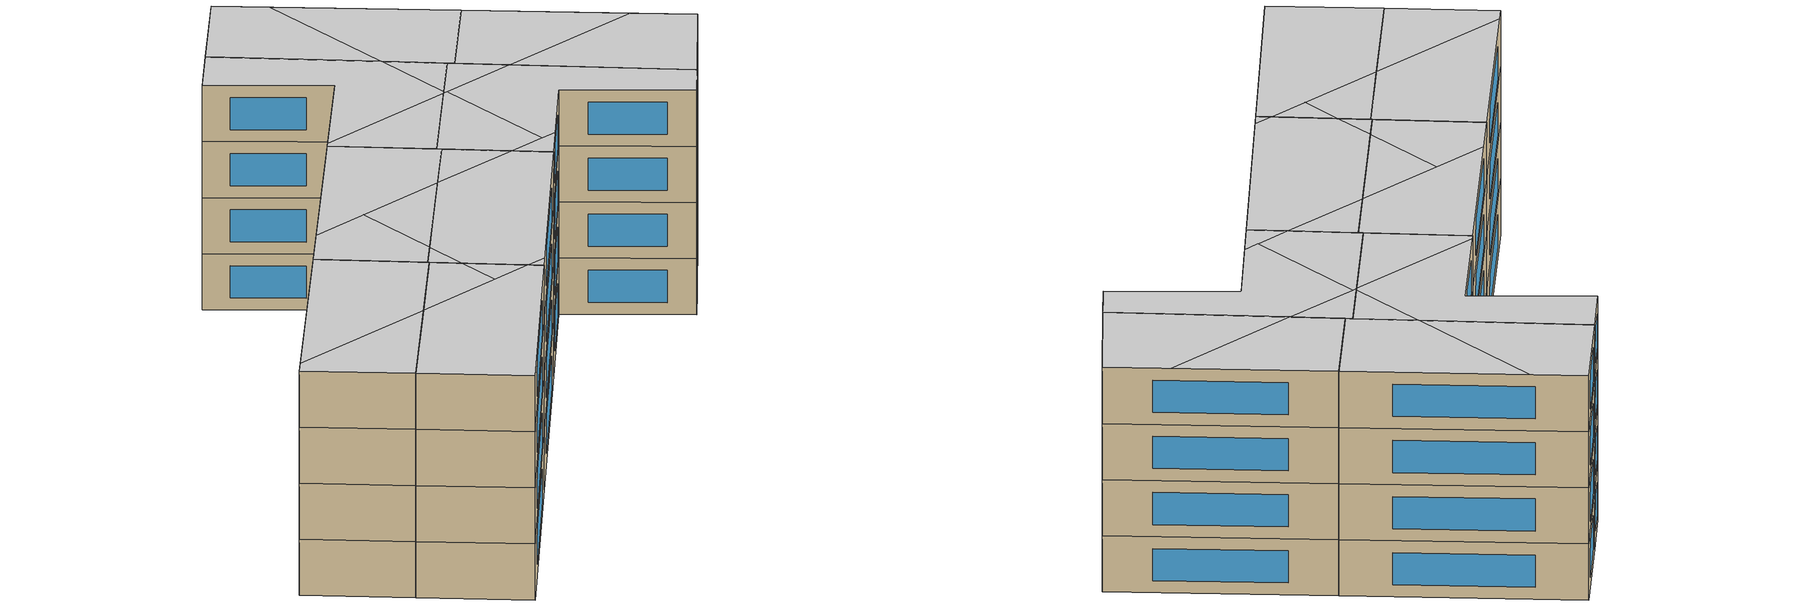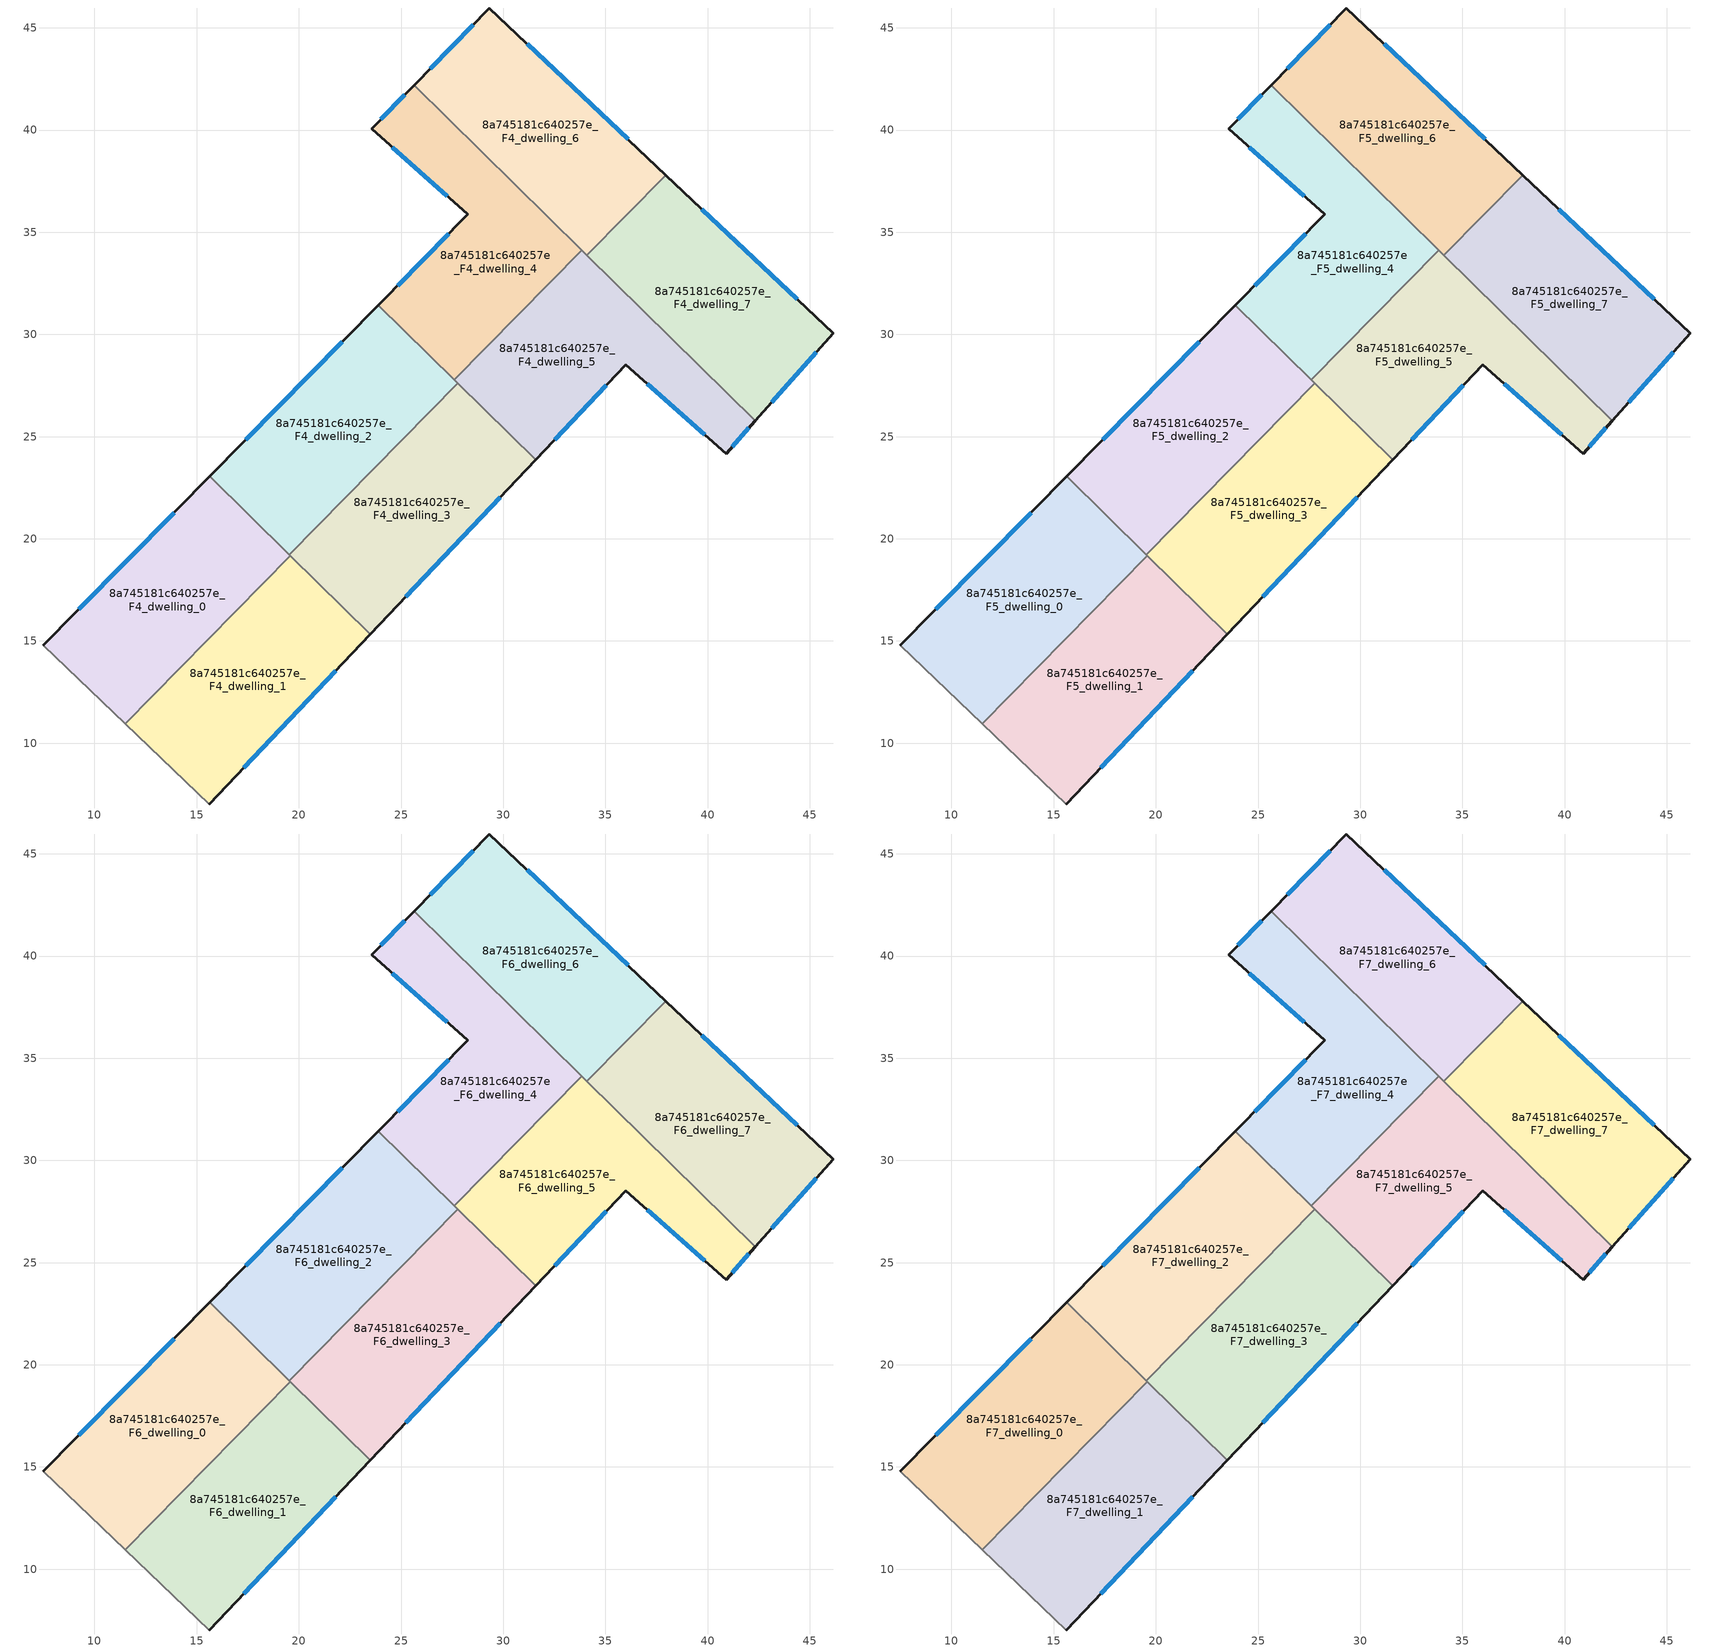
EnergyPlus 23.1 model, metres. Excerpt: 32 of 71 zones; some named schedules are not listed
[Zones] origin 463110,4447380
8a745181c640257e_F4_dwelling_0
 floor to 8a745181c640257e_F3_dwelling_0 (EU_floor_Construction): 19.59,19.17 11.51,10.95 7.5,14.79 15.64,23.05 z12
 wall outside (EU_wall_Construction): 15.64,23.05 7.5,14.79 z12:15
 wall to 8a745181c640257e_F4_dwelling_1 (EU_wall_Construction): 11.51,10.95 19.59,19.17 z12:15
 wall adiabatic (EU_wall_Construction): 7.5,14.79 11.51,10.95 z12:15
 wall to 8a745181c640257e_F4_dwelling_2 (EU_wall_Construction): 19.53,19.23 15.64,23.05 z12:15
 wall to 8a745181c640257e_F4_dwelling_3 (EU_wall_Construction): 19.58,19.17 19.53,19.23 z12:15
 window (EU_Window_Construction): 13.89,21.28 9.24,16.56 z12.64:14.36
8a745181c640257e_F4_dwelling_1
 floor to 8a745181c640257e_F3_dwelling_1 (EU_floor_Construction): 23.49,15.33 15.61,7.02 11.51,10.95 19.59,19.17 z12
 wall outside (EU_wall_Construction): 15.61,7.02 23.49,15.33 z12:15
 wall adiabatic (EU_wall_Construction): 11.51,10.95 15.61,7.02 z12:15
 wall to 8a745181c640257e_F4_dwelling_3 (EU_wall_Construction): 23.49,15.33 19.59,19.17 z12:15
 window (EU_Window_Construction): 17.3,8.8 21.8,13.55 z12.64:14.36
8a745181c640257e_F4_dwelling_2
 floor to 8a745181c640257e_F3_dwelling_2 (EU_floor_Construction): 27.77,27.61 19.53,19.23 15.64,23.05 23.89,31.42 z12
 wall outside (EU_wall_Construction): 23.89,31.42 15.64,23.05 z12:15
 wall to 8a745181c640257e_F4_dwelling_3 (EU_wall_Construction): 19.53,19.23 27.77,27.61 z12:15
 wall to 8a745181c640257e_F4_dwelling_4 (EU_wall_Construction): 27.6,27.77 23.89,31.42 z12:15
 wall to 8a745181c640257e_F4_dwelling_5 (EU_wall_Construction): 27.77,27.61 27.6,27.77 z12:15
 window (EU_Window_Construction): 22.12,29.63 17.41,24.84 z12.64:14.36
8a745181c640257e_F4_dwelling_3
 floor to 8a745181c640257e_F3_dwelling_3 (EU_floor_Construction): 31.58,23.86 23.49,15.33 19.53,19.23 27.77,27.61 z12
 wall outside (EU_wall_Construction): 23.49,15.33 31.58,23.86 z12:15
 wall to 8a745181c640257e_F4_dwelling_5 (EU_wall_Construction): 31.58,23.86 27.77,27.61 z12:15
 window (EU_Window_Construction): 25.22,17.16 29.85,22.03 z12.64:14.36
8a745181c640257e_F4_dwelling_4
 floor to 8a745181c640257e_F3_dwelling_4 (EU_floor_Construction): 33.84,34.12 27.6,27.77 23.89,31.42 28.27,35.88 23.56,40.06 25.64,42.19 z12
 wall outside (EU_wall_Construction): 25.64,42.19 23.56,40.06 28.27,35.88 23.89,31.42 z12:15
 wall to 8a745181c640257e_F4_dwelling_5 (EU_wall_Construction): 27.6,27.77 33.84,34.12 z12:15
 wall to 8a745181c640257e_F4_dwelling_6 (EU_wall_Construction): 33.84,34.12 25.64,42.19 z12:15
 window (EU_Window_Construction): 27.33,34.92 24.83,32.38 / 24.57,39.17 27.26,36.77 / 25.19,41.74 24,40.52 z12.64:14.36
8a745181c640257e_F4_dwelling_5
 floor to 8a745181c640257e_F3_dwelling_5 (EU_floor_Construction): 42.33,25.77 40.9,24.17 35.99,28.51 31.58,23.86 27.6,27.77 33.84,34.12 z12
 wall outside (EU_wall_Construction): 31.58,23.86 35.99,28.51 40.9,24.17 42.33,25.77 z12:15
 wall to 8a745181c640257e_F4_dwelling_7 (EU_wall_Construction): 42.33,25.77 34.1,33.87 z12:15
 wall to 8a745181c640257e_F4_dwelling_6 (EU_wall_Construction): 34.1,33.87 33.84,34.12 z12:15
 window (EU_Window_Construction): 32.53,24.86 35.05,27.52 / 41.21,24.51 42.02,25.43 / 37.05,27.58 39.85,25.1 z12.64:14.36
8a745181c640257e_F4_dwelling_6
 floor to 8a745181c640257e_F3_dwelling_6 (EU_floor_Construction): 37.96,37.8 34.1,33.87 25.64,42.19 29.32,45.97 z12
 wall outside (EU_wall_Construction): 37.96,37.8 29.32,45.97 25.64,42.19 z12:15
 wall to 8a745181c640257e_F4_dwelling_7 (EU_wall_Construction): 34.1,33.87 37.96,37.8 z12:15
 window (EU_Window_Construction): 28.53,45.16 26.42,43 / 36.11,39.55 31.17,44.22 z12.64:14.36
8a745181c640257e_F4_dwelling_7
 floor to 8a745181c640257e_F3_dwelling_7 (EU_floor_Construction): 46.14,30.05 42.33,25.77 34.1,33.87 37.96,37.8 z12
 wall outside (EU_wall_Construction): 42.33,25.77 46.14,30.05 37.96,37.8 z12:15
 window (EU_Window_Construction): 44.39,31.71 39.71,36.14 / 43.15,26.69 45.33,29.13 z12.64:14.36
8a745181c640257e_F5_dwelling_0
 floor to 8a745181c640257e_F4_dwelling_0 (EU_floor_Construction): 19.59,19.17 11.51,10.95 7.5,14.79 15.64,23.05 z15
 wall outside (EU_wall_Construction): 15.64,23.05 7.5,14.79 z15:18
 wall to 8a745181c640257e_F5_dwelling_1 (EU_wall_Construction): 11.51,10.95 19.59,19.17 z15:18
 wall adiabatic (EU_wall_Construction): 7.5,14.79 11.51,10.95 z15:18
 wall to 8a745181c640257e_F5_dwelling_2 (EU_wall_Construction): 19.53,19.23 15.64,23.05 z15:18
 wall to 8a745181c640257e_F5_dwelling_3 (EU_wall_Construction): 19.58,19.17 19.53,19.23 z15:18
 window (EU_Window_Construction): 13.89,21.28 9.24,16.56 z15.64:17.36
8a745181c640257e_F5_dwelling_1
 floor to 8a745181c640257e_F4_dwelling_1 (EU_floor_Construction): 23.49,15.33 15.61,7.02 11.51,10.95 19.59,19.17 z15
 wall outside (EU_wall_Construction): 15.61,7.02 23.49,15.33 z15:18
 wall adiabatic (EU_wall_Construction): 11.51,10.95 15.61,7.02 z15:18
 wall to 8a745181c640257e_F5_dwelling_3 (EU_wall_Construction): 23.49,15.33 19.59,19.17 z15:18
 window (EU_Window_Construction): 17.3,8.8 21.8,13.55 z15.64:17.36
8a745181c640257e_F5_dwelling_2
 floor to 8a745181c640257e_F4_dwelling_2 (EU_floor_Construction): 27.77,27.61 19.53,19.23 15.64,23.05 23.89,31.42 z15
 wall outside (EU_wall_Construction): 23.89,31.42 15.64,23.05 z15:18
 wall to 8a745181c640257e_F5_dwelling_3 (EU_wall_Construction): 19.53,19.23 27.77,27.61 z15:18
 wall to 8a745181c640257e_F5_dwelling_4 (EU_wall_Construction): 27.6,27.77 23.89,31.42 z15:18
 wall to 8a745181c640257e_F5_dwelling_5 (EU_wall_Construction): 27.77,27.61 27.6,27.77 z15:18
 window (EU_Window_Construction): 22.12,29.63 17.41,24.84 z15.64:17.36
8a745181c640257e_F5_dwelling_3
 floor to 8a745181c640257e_F4_dwelling_3 (EU_floor_Construction): 31.58,23.86 23.49,15.33 19.53,19.23 27.77,27.61 z15
 wall outside (EU_wall_Construction): 23.49,15.33 31.58,23.86 z15:18
 wall to 8a745181c640257e_F5_dwelling_5 (EU_wall_Construction): 31.58,23.86 27.77,27.61 z15:18
 window (EU_Window_Construction): 25.22,17.16 29.85,22.03 z15.64:17.36
8a745181c640257e_F5_dwelling_4
 floor to 8a745181c640257e_F4_dwelling_4 (EU_floor_Construction): 33.84,34.12 27.6,27.77 23.89,31.42 28.27,35.88 23.56,40.06 25.64,42.19 z15
 wall outside (EU_wall_Construction): 25.64,42.19 23.56,40.06 28.27,35.88 23.89,31.42 z15:18
 wall to 8a745181c640257e_F5_dwelling_5 (EU_wall_Construction): 27.6,27.77 33.84,34.12 z15:18
 wall to 8a745181c640257e_F5_dwelling_6 (EU_wall_Construction): 33.84,34.12 25.64,42.19 z15:18
 window (EU_Window_Construction): 27.33,34.92 24.83,32.38 / 24.57,39.17 27.26,36.77 / 25.19,41.74 24,40.52 z15.64:17.36
8a745181c640257e_F5_dwelling_5
 floor to 8a745181c640257e_F4_dwelling_5 (EU_floor_Construction): 42.33,25.77 40.9,24.17 35.99,28.51 31.58,23.86 27.6,27.77 33.84,34.12 z15
 wall outside (EU_wall_Construction): 31.58,23.86 35.99,28.51 40.9,24.17 42.33,25.77 z15:18
 wall to 8a745181c640257e_F5_dwelling_7 (EU_wall_Construction): 42.33,25.77 34.1,33.87 z15:18
 wall to 8a745181c640257e_F5_dwelling_6 (EU_wall_Construction): 34.1,33.87 33.84,34.12 z15:18
 window (EU_Window_Construction): 32.53,24.86 35.05,27.52 / 41.21,24.51 42.02,25.43 / 37.05,27.58 39.85,25.1 z15.64:17.36
8a745181c640257e_F5_dwelling_6
 floor to 8a745181c640257e_F4_dwelling_6 (EU_floor_Construction): 37.96,37.8 34.1,33.87 25.64,42.19 29.32,45.97 z15
 wall outside (EU_wall_Construction): 37.96,37.8 29.32,45.97 25.64,42.19 z15:18
 wall to 8a745181c640257e_F5_dwelling_7 (EU_wall_Construction): 34.1,33.87 37.96,37.8 z15:18
 window (EU_Window_Construction): 28.53,45.16 26.42,43 / 36.11,39.55 31.17,44.22 z15.64:17.36
8a745181c640257e_F5_dwelling_7
 floor to 8a745181c640257e_F4_dwelling_7 (EU_floor_Construction): 46.14,30.05 42.33,25.77 34.1,33.87 37.96,37.8 z15
 wall outside (EU_wall_Construction): 42.33,25.77 46.14,30.05 37.96,37.8 z15:18
 window (EU_Window_Construction): 44.39,31.71 39.71,36.14 / 43.15,26.69 45.33,29.13 z15.64:17.36
8a745181c640257e_F6_dwelling_0
 floor to 8a745181c640257e_F5_dwelling_0 (EU_floor_Construction): 19.59,19.17 11.51,10.95 7.5,14.79 15.64,23.05 z18
 wall outside (EU_wall_Construction): 15.64,23.05 7.5,14.79 z18:21
 wall to 8a745181c640257e_F6_dwelling_1 (EU_wall_Construction): 11.51,10.95 19.59,19.17 z18:21
 wall adiabatic (EU_wall_Construction): 7.5,14.79 11.51,10.95 z18:21
 wall to 8a745181c640257e_F6_dwelling_2 (EU_wall_Construction): 19.53,19.23 15.64,23.05 z18:21
 wall to 8a745181c640257e_F6_dwelling_3 (EU_wall_Construction): 19.58,19.17 19.53,19.23 z18:21
 window (EU_Window_Construction): 13.89,21.28 9.24,16.56 z18.64:20.36
8a745181c640257e_F6_dwelling_1
 floor to 8a745181c640257e_F5_dwelling_1 (EU_floor_Construction): 23.49,15.33 15.61,7.02 11.51,10.95 19.59,19.17 z18
 wall outside (EU_wall_Construction): 15.61,7.02 23.49,15.33 z18:21
 wall adiabatic (EU_wall_Construction): 11.51,10.95 15.61,7.02 z18:21
 wall to 8a745181c640257e_F6_dwelling_3 (EU_wall_Construction): 23.49,15.33 19.59,19.17 z18:21
 window (EU_Window_Construction): 17.3,8.8 21.8,13.55 z18.64:20.36
8a745181c640257e_F6_dwelling_2
 floor to 8a745181c640257e_F5_dwelling_2 (EU_floor_Construction): 27.77,27.61 19.53,19.23 15.64,23.05 23.89,31.42 z18
 wall outside (EU_wall_Construction): 23.89,31.42 15.64,23.05 z18:21
 wall to 8a745181c640257e_F6_dwelling_3 (EU_wall_Construction): 19.53,19.23 27.77,27.61 z18:21
 wall to 8a745181c640257e_F6_dwelling_4 (EU_wall_Construction): 27.6,27.77 23.89,31.42 z18:21
 wall to 8a745181c640257e_F6_dwelling_5 (EU_wall_Construction): 27.77,27.61 27.6,27.77 z18:21
 window (EU_Window_Construction): 22.12,29.63 17.41,24.84 z18.64:20.36
8a745181c640257e_F6_dwelling_3
 floor to 8a745181c640257e_F5_dwelling_3 (EU_floor_Construction): 31.58,23.86 23.49,15.33 19.53,19.23 27.77,27.61 z18
 wall outside (EU_wall_Construction): 23.49,15.33 31.58,23.86 z18:21
 wall to 8a745181c640257e_F6_dwelling_5 (EU_wall_Construction): 31.58,23.86 27.77,27.61 z18:21
 window (EU_Window_Construction): 25.22,17.16 29.85,22.03 z18.64:20.36
8a745181c640257e_F6_dwelling_4
 floor to 8a745181c640257e_F5_dwelling_4 (EU_floor_Construction): 33.84,34.12 27.6,27.77 23.89,31.42 28.27,35.88 23.56,40.06 25.64,42.19 z18
 wall outside (EU_wall_Construction): 25.64,42.19 23.56,40.06 28.27,35.88 23.89,31.42 z18:21
 wall to 8a745181c640257e_F6_dwelling_5 (EU_wall_Construction): 27.6,27.77 33.84,34.12 z18:21
 wall to 8a745181c640257e_F6_dwelling_6 (EU_wall_Construction): 33.84,34.12 25.64,42.19 z18:21
 window (EU_Window_Construction): 27.33,34.92 24.83,32.38 / 24.57,39.17 27.26,36.77 / 25.19,41.74 24,40.52 z18.64:20.36
8a745181c640257e_F6_dwelling_5
 floor to 8a745181c640257e_F5_dwelling_5 (EU_floor_Construction): 42.33,25.77 40.9,24.17 35.99,28.51 31.58,23.86 27.6,27.77 33.84,34.12 z18
 wall outside (EU_wall_Construction): 31.58,23.86 35.99,28.51 40.9,24.17 42.33,25.77 z18:21
 wall to 8a745181c640257e_F6_dwelling_7 (EU_wall_Construction): 42.33,25.77 34.1,33.87 z18:21
 wall to 8a745181c640257e_F6_dwelling_6 (EU_wall_Construction): 34.1,33.87 33.84,34.12 z18:21
 window (EU_Window_Construction): 32.53,24.86 35.05,27.52 / 41.21,24.51 42.02,25.43 / 37.05,27.58 39.85,25.1 z18.64:20.36
8a745181c640257e_F6_dwelling_6
 floor to 8a745181c640257e_F5_dwelling_6 (EU_floor_Construction): 37.96,37.8 34.1,33.87 25.64,42.19 29.32,45.97 z18
 wall outside (EU_wall_Construction): 37.96,37.8 29.32,45.97 25.64,42.19 z18:21
 wall to 8a745181c640257e_F6_dwelling_7 (EU_wall_Construction): 34.1,33.87 37.96,37.8 z18:21
 window (EU_Window_Construction): 28.53,45.16 26.42,43 / 36.11,39.55 31.17,44.22 z18.64:20.36
8a745181c640257e_F6_dwelling_7
 floor to 8a745181c640257e_F5_dwelling_7 (EU_floor_Construction): 46.14,30.05 42.33,25.77 34.1,33.87 37.96,37.8 z18
 wall outside (EU_wall_Construction): 42.33,25.77 46.14,30.05 37.96,37.8 z18:21
 window (EU_Window_Construction): 44.39,31.71 39.71,36.14 / 43.15,26.69 45.33,29.13 z18.64:20.36
8a745181c640257e_F7_dwelling_0
 floor to 8a745181c640257e_F6_dwelling_0 (EU_floor_Construction): 19.59,19.17 11.51,10.95 7.5,14.79 15.64,23.05 z21
 wall outside (EU_wall_Construction): 15.64,23.05 7.5,14.79 z21:24
 wall to 8a745181c640257e_F7_dwelling_1 (EU_wall_Construction): 11.51,10.95 19.59,19.17 z21:24
 wall adiabatic (EU_wall_Construction): 7.5,14.79 11.51,10.95 z21:24
 wall to 8a745181c640257e_F7_dwelling_2 (EU_wall_Construction): 19.53,19.23 15.64,23.05 z21:24
 wall to 8a745181c640257e_F7_dwelling_3 (EU_wall_Construction): 19.58,19.17 19.53,19.23 z21:24
 window (EU_Window_Construction): 13.89,21.28 9.24,16.56 z21.64:23.36
 ceiling to 8a745181c640257e_F8_dwelling_5 (EU_floor_Construction): 16.11,15.64 19.59,19.17 15.64,23.05 8.08,15.38 z24
 ceiling to 8a745181c640257e_F8_dwelling_6 (EU_floor_Construction): 11.51,10.95 16.11,15.64 8.08,15.38 7.5,14.79 z24
8a745181c640257e_F7_dwelling_1
 floor to 8a745181c640257e_F6_dwelling_1 (EU_floor_Construction): 23.49,15.33 15.61,7.02 11.51,10.95 19.59,19.17 z21
 wall outside (EU_wall_Construction): 15.61,7.02 23.49,15.33 z21:24
 wall adiabatic (EU_wall_Construction): 11.51,10.95 15.61,7.02 z21:24
 wall to 8a745181c640257e_F7_dwelling_3 (EU_wall_Construction): 23.49,15.33 19.59,19.17 z21:24
 window (EU_Window_Construction): 17.3,8.8 21.8,13.55 z21.64:23.36
 ceiling to 8a745181c640257e_F8_dwelling_6 (EU_floor_Construction): 15.61,7.02 23.49,15.33 22.95,15.86 16.11,15.64 11.51,10.95 z24
 ceiling to 8a745181c640257e_F8_dwelling_4 (EU_floor_Construction): 22.95,15.86 20.7,18.07 20.77,15.79 z24
 ceiling to 8a745181c640257e_F8_dwelling_5 (EU_floor_Construction): 20.77,15.79 20.7,18.07 19.58,19.17 16.11,15.64 z24
8a745181c640257e_F7_dwelling_2
 floor to 8a745181c640257e_F6_dwelling_2 (EU_floor_Construction): 27.77,27.61 19.53,19.23 15.64,23.05 23.89,31.42 z21
 wall outside (EU_wall_Construction): 23.89,31.42 15.64,23.05 z21:24
 wall to 8a745181c640257e_F7_dwelling_3 (EU_wall_Construction): 19.53,19.23 27.77,27.61 z21:24
 wall to 8a745181c640257e_F7_dwelling_4 (EU_wall_Construction): 27.6,27.77 23.89,31.42 z21:24
 wall to 8a745181c640257e_F7_dwelling_5 (EU_wall_Construction): 27.77,27.61 27.6,27.77 z21:24
 window (EU_Window_Construction): 22.12,29.63 17.41,24.84 z21.64:23.36
 ceiling to 8a745181c640257e_F8_dwelling_3 (EU_floor_Construction): 25.3,25.09 27.77,27.61 23.89,31.42 17.4,24.83 z24
 ceiling to 8a745181c640257e_F8_dwelling_5 (EU_floor_Construction): 19.53,19.23 20.62,20.34 20.47,24.94 17.4,24.83 15.64,23.05 z24
 ceiling to 8a745181c640257e_F8_dwelling_4 (EU_floor_Construction): 20.62,20.34 25.3,25.09 20.47,24.94 z24
8a745181c640257e_F7_dwelling_3
 floor to 8a745181c640257e_F6_dwelling_3 (EU_floor_Construction): 31.58,23.86 23.49,15.33 19.53,19.23 27.77,27.61 z21
 wall outside (EU_wall_Construction): 23.49,15.33 31.58,23.86 z21:24
 wall to 8a745181c640257e_F7_dwelling_5 (EU_wall_Construction): 31.58,23.86 27.77,27.61 z21:24
 window (EU_Window_Construction): 25.22,17.16 29.85,22.03 z21.64:23.36
 ceiling to 8a745181c640257e_F8_dwelling_4 (EU_floor_Construction): 24.03,15.9 31.58,23.86 30.16,25.25 25.3,25.09 20.62,20.34 20.7,18.07 22.95,15.86 z24
 ceiling to 8a745181c640257e_F8_dwelling_6 (EU_floor_Construction): 23.49,15.33 24.03,15.9 22.95,15.86 z24
 ceiling to 8a745181c640257e_F8_dwelling_5 (EU_floor_Construction): 20.7,18.07 20.62,20.34 19.53,19.23 z24
 ceiling to 8a745181c640257e_F8_dwelling_3 (EU_floor_Construction): 30.16,25.25 27.77,27.61 25.3,25.09 z24
8a745181c640257e_F7_dwelling_4
 floor to 8a745181c640257e_F6_dwelling_4 (EU_floor_Construction): 33.84,34.12 27.6,27.77 23.89,31.42 28.27,35.88 23.56,40.06 25.64,42.19 z21
 wall outside (EU_wall_Construction): 25.64,42.19 23.56,40.06 28.27,35.88 23.89,31.42 z21:24
 wall to 8a745181c640257e_F7_dwelling_5 (EU_wall_Construction): 27.6,27.77 33.84,34.12 z21:24
 wall to 8a745181c640257e_F7_dwelling_6 (EU_wall_Construction): 33.84,34.12 25.64,42.19 z21:24
 window (EU_Window_Construction): 27.33,34.92 24.83,32.38 / 24.57,39.17 27.26,36.77 / 25.19,41.74 24,40.52 z21.64:23.36
 ceiling to 8a745181c640257e_F8_dwelling_1 (EU_floor_Construction): 31.65,31.89 31.74,31.99 31.6,36.32 25.64,42.19 23.56,40.06 28.27,35.88 24.1,31.64 z24
 ceiling to 8a745181c640257e_F8_dwelling_0 (EU_floor_Construction): 31.74,31.99 33.84,34.12 31.6,36.32 z24
 ceiling to 8a745181c640257e_F8_dwelling_3 (EU_floor_Construction): 27.6,27.77 31.65,31.89 24.1,31.64 23.89,31.42 z24
8a745181c640257e_F7_dwelling_5
 floor to 8a745181c640257e_F6_dwelling_5 (EU_floor_Construction): 42.33,25.77 40.9,24.17 35.99,28.51 31.58,23.86 27.6,27.77 33.84,34.12 z21
 wall outside (EU_wall_Construction): 31.58,23.86 35.99,28.51 40.9,24.17 42.33,25.77 z21:24
 wall to 8a745181c640257e_F7_dwelling_7 (EU_wall_Construction): 42.33,25.77 34.1,33.87 z21:24
 wall to 8a745181c640257e_F7_dwelling_6 (EU_wall_Construction): 34.1,33.87 33.84,34.12 z21:24
 window (EU_Window_Construction): 32.53,24.86 35.05,27.52 / 41.21,24.51 42.02,25.43 / 37.05,27.58 39.85,25.1 z21.64:23.36
 ceiling to 8a745181c640257e_F8_dwelling_2 (EU_floor_Construction): 40.9,24.17 42.33,25.77 35.97,32.03 31.91,31.9 32.13,25.32 32.99,25.35 35.99,28.51 z24
 ceiling to 8a745181c640257e_F8_dwelling_4 (EU_floor_Construction): 31.58,23.86 32.99,25.35 30.16,25.25 z24
 ceiling to 8a745181c640257e_F8_dwelling_3 (EU_floor_Construction): 32.13,25.32 31.91,31.9 31.65,31.89 27.6,27.77 30.16,25.25 z24
 ceiling to 8a745181c640257e_F8_dwelling_0 (EU_floor_Construction): 35.97,32.03 33.84,34.12 31.74,31.99 31.75,31.89 z24
8a745181c640257e_F7_dwelling_6
 floor to 8a745181c640257e_F6_dwelling_6 (EU_floor_Construction): 37.96,37.8 34.1,33.87 25.64,42.19 29.32,45.97 z21
 wall outside (EU_wall_Construction): 37.96,37.8 29.32,45.97 25.64,42.19 z21:24
 wall to 8a745181c640257e_F7_dwelling_7 (EU_wall_Construction): 34.1,33.87 37.96,37.8 z21:24
 window (EU_Window_Construction): 28.53,45.16 26.42,43 / 36.11,39.55 31.17,44.22 z21.64:23.36
 ceiling to 8a745181c640257e_F8_dwelling_0 (EU_floor_Construction): 34.1,33.87 37.96,37.8 31.35,44.05 31.6,36.32 z24
 ceiling to 8a745181c640257e_F8_dwelling_1 (EU_floor_Construction): 31.6,36.32 31.35,44.05 29.32,45.97 25.64,42.19 z24
8a745181c640257e_F7_dwelling_7
 floor to 8a745181c640257e_F6_dwelling_7 (EU_floor_Construction): 46.14,30.05 42.33,25.77 34.1,33.87 37.96,37.8 z21
 wall outside (EU_wall_Construction): 42.33,25.77 46.14,30.05 37.96,37.8 z21:24
 window (EU_Window_Construction): 44.39,31.71 39.71,36.14 / 43.15,26.69 45.33,29.13 z21.64:23.36
 ceiling to 8a745181c640257e_F8_dwelling_0 (EU_floor_Construction): 43.78,32.29 37.96,37.8 34.1,33.87 35.97,32.03 z24
 ceiling adiabatic (EU_roof_Construction): 42.33,25.77 46.14,30.05 43.78,32.29 35.97,32.03 z24
[Building]
EU S2 Campaign: North Axis=0; Terrain=City; Solar Distribution=FullExterior
[Site:Location]
Yerevan-Zvartnots.Intl.AP: Latitude=40.15; Longitude=44.383; Time Zone=4; Elevation=854
[SizingPeriod:WeatherFileDays]
AnnualSizingPeriod: Begin Month=1; Begin Day of Month=1; End Month=12; End Day of Month=31; Day of Week for Start Day=Monday; Use Weather File Daylight Saving Period=No; Use Weather File Rain and Snow Indicators=No
[MATERIAL]
EU_InternalMass_Material: Roughness=MediumRough; Thickness=0.1; Conductivity=1; Density=1800; Specific Heat=900; Thermal Absorptance=0.9; Solar Absorptance=0.7; Visible Absorptance=0.7
[MATERIAL:NOMASS] Roughness=MediumRough; Thermal Absorptance=0.9; Solar Absorptance=0.7; Visible Absorptance=0.7
Name | Thermal Resistance
EU_wall_NoMass | 1.05043
EU_roof_NoMass | 1.45357
EU_floor_NoMass | 0.478065
[WINDOWMATERIAL:SIMPLEGLAZINGSYSTEM]
EU_Window_SimpleGlazing: UFactor=2.5566; Solar Heat Gain Coefficient=0.75; Visible Transmittance=0.75
[CONSTRUCTION]
EU_wall_Construction: EU_wall_NoMass
EU_roof_Construction: EU_roof_NoMass
EU_floor_Construction: EU_floor_NoMass
EU_Window_Construction: EU_Window_SimpleGlazing
EU_InternalMass_Construction: EU_InternalMass_Material
[ZONE] Type=1; Multiplier=1; Ceiling Height=autocalculate; Floor Area=autocalculate; Part of Total Floor Area=Yes
Name | Volume
8a745181c640257e_F4_dwelling_0; 8a745181c640257e_F5_dwelling_0; 8a745181c640257e_F6_dwelling_0; 8a745181c640257e_F7_dwelling_0 | 192.201
8a745181c640257e_F4_dwelling_1; 8a745181c640257e_F5_dwelling_1; 8a745181c640257e_F6_dwelling_1; 8a745181c640257e_F7_dwelling_1 | 192.183
8a745181c640257e_F4_dwelling_2; 8a745181c640257e_F5_dwelling_2; 8a745181c640257e_F6_dwelling_2; 8a745181c640257e_F7_dwelling_2 | 192.194
8a745181c640257e_F4_dwelling_3; 8a745181c640257e_F5_dwelling_3; 8a745181c640257e_F6_dwelling_3; 8a745181c640257e_F7_dwelling_3 | 192.198
8a745181c640257e_F4_dwelling_4; 8a745181c640257e_F5_dwelling_4; 8a745181c640257e_F6_dwelling_4; 8a745181c640257e_F7_dwelling_4 | 192.19
8a745181c640257e_F4_dwelling_5; 8a745181c640257e_F5_dwelling_5; 8a745181c640257e_F6_dwelling_5; 8a745181c640257e_F7_dwelling_5 | 192.199
8a745181c640257e_F4_dwelling_6; 8a745181c640257e_F5_dwelling_6; 8a745181c640257e_F6_dwelling_6; 8a745181c640257e_F7_dwelling_6 | 192.193
8a745181c640257e_F4_dwelling_7; 8a745181c640257e_F5_dwelling_7; 8a745181c640257e_F6_dwelling_7; 8a745181c640257e_F7_dwelling_7 | 192.181
[INTERNALMASS] Construction=EU_InternalMass_Construction
Name | Zone or ZoneList | Surface Area
8a745181c640257e_F4_dwelling_0_EU_InternalMass | 8a745181c640257e_F4_dwelling_0 | 64.067
8a745181c640257e_F4_dwelling_1_EU_InternalMass | 8a745181c640257e_F4_dwelling_1 | 64.0611
8a745181c640257e_F4_dwelling_2_EU_InternalMass | 8a745181c640257e_F4_dwelling_2 | 64.0648
8a745181c640257e_F4_dwelling_3_EU_InternalMass | 8a745181c640257e_F4_dwelling_3 | 64.0659
8a745181c640257e_F4_dwelling_4_EU_InternalMass | 8a745181c640257e_F4_dwelling_4 | 64.0634
8a745181c640257e_F4_dwelling_5_EU_InternalMass | 8a745181c640257e_F4_dwelling_5 | 64.0664
8a745181c640257e_F4_dwelling_6_EU_InternalMass | 8a745181c640257e_F4_dwelling_6 | 64.0644
8a745181c640257e_F4_dwelling_7_EU_InternalMass | 8a745181c640257e_F4_dwelling_7 | 64.0602
8a745181c640257e_F5_dwelling_0_EU_InternalMass | 8a745181c640257e_F5_dwelling_0 | 64.067
8a745181c640257e_F5_dwelling_1_EU_InternalMass | 8a745181c640257e_F5_dwelling_1 | 64.0611
8a745181c640257e_F5_dwelling_2_EU_InternalMass | 8a745181c640257e_F5_dwelling_2 | 64.0648
8a745181c640257e_F5_dwelling_3_EU_InternalMass | 8a745181c640257e_F5_dwelling_3 | 64.0659
8a745181c640257e_F5_dwelling_4_EU_InternalMass | 8a745181c640257e_F5_dwelling_4 | 64.0634
8a745181c640257e_F5_dwelling_5_EU_InternalMass | 8a745181c640257e_F5_dwelling_5 | 64.0664
8a745181c640257e_F5_dwelling_6_EU_InternalMass | 8a745181c640257e_F5_dwelling_6 | 64.0644
8a745181c640257e_F5_dwelling_7_EU_InternalMass | 8a745181c640257e_F5_dwelling_7 | 64.0602
8a745181c640257e_F6_dwelling_0_EU_InternalMass | 8a745181c640257e_F6_dwelling_0 | 64.067
8a745181c640257e_F6_dwelling_1_EU_InternalMass | 8a745181c640257e_F6_dwelling_1 | 64.0611
8a745181c640257e_F6_dwelling_2_EU_InternalMass | 8a745181c640257e_F6_dwelling_2 | 64.0648
8a745181c640257e_F6_dwelling_3_EU_InternalMass | 8a745181c640257e_F6_dwelling_3 | 64.0659
8a745181c640257e_F6_dwelling_4_EU_InternalMass | 8a745181c640257e_F6_dwelling_4 | 64.0634
8a745181c640257e_F6_dwelling_5_EU_InternalMass | 8a745181c640257e_F6_dwelling_5 | 64.0664
8a745181c640257e_F6_dwelling_6_EU_InternalMass | 8a745181c640257e_F6_dwelling_6 | 64.0644
8a745181c640257e_F6_dwelling_7_EU_InternalMass | 8a745181c640257e_F6_dwelling_7 | 64.0602
8a745181c640257e_F7_dwelling_0_EU_InternalMass | 8a745181c640257e_F7_dwelling_0 | 64.067
8a745181c640257e_F7_dwelling_1_EU_InternalMass | 8a745181c640257e_F7_dwelling_1 | 64.0611
8a745181c640257e_F7_dwelling_2_EU_InternalMass | 8a745181c640257e_F7_dwelling_2 | 64.0648
8a745181c640257e_F7_dwelling_3_EU_InternalMass | 8a745181c640257e_F7_dwelling_3 | 64.0659
8a745181c640257e_F7_dwelling_4_EU_InternalMass | 8a745181c640257e_F7_dwelling_4 | 64.0634
8a745181c640257e_F7_dwelling_5_EU_InternalMass | 8a745181c640257e_F7_dwelling_5 | 64.0664
8a745181c640257e_F7_dwelling_6_EU_InternalMass | 8a745181c640257e_F7_dwelling_6 | 64.0644
8a745181c640257e_F7_dwelling_7_EU_InternalMass | 8a745181c640257e_F7_dwelling_7 | 64.0602
[OTHEREQUIPMENT] Fuel Type=Electricity; Design Level Calculation Method=Watts/Area; Power per Zone Floor Area=1; Fraction Latent=0; Fraction Radiant=0; Fraction Lost=0; Carbon Dioxide Generation Rate=0; EndUse Subcategory=EU_Step8_InternalGains
Name | Zone or ZoneList or Space or SpaceList | Schedule
EU_Step8_InternalGain_8a745181c640257e_F4_dwelling_0_f000 | 8a745181c640257e_F4_dwelling_0 | EU_Step8_GainSchedule_8a745181c640257e_F4_dwelling_0_f000
EU_Step8_InternalGain_8a745181c640257e_F4_dwelling_1_f000 | 8a745181c640257e_F4_dwelling_1 | EU_Step8_GainSchedule_8a745181c640257e_F4_dwelling_1_f000
EU_Step8_InternalGain_8a745181c640257e_F4_dwelling_2_f000 | 8a745181c640257e_F4_dwelling_2 | EU_Step8_GainSchedule_8a745181c640257e_F4_dwelling_2_f000
EU_Step8_InternalGain_8a745181c640257e_F4_dwelling_3_f000 | 8a745181c640257e_F4_dwelling_3 | EU_Step8_GainSchedule_8a745181c640257e_F4_dwelling_3_f000
EU_Step8_InternalGain_8a745181c640257e_F4_dwelling_4_f000 | 8a745181c640257e_F4_dwelling_4 | EU_Step8_GainSchedule_8a745181c640257e_F4_dwelling_4_f000
EU_Step8_InternalGain_8a745181c640257e_F4_dwelling_5_f000 | 8a745181c640257e_F4_dwelling_5 | EU_Step8_GainSchedule_8a745181c640257e_F4_dwelling_5_f000
EU_Step8_InternalGain_8a745181c640257e_F4_dwelling_6_f000 | 8a745181c640257e_F4_dwelling_6 | EU_Step8_GainSchedule_8a745181c640257e_F4_dwelling_6_f000
EU_Step8_InternalGain_8a745181c640257e_F4_dwelling_7_f000 | 8a745181c640257e_F4_dwelling_7 | EU_Step8_GainSchedule_8a745181c640257e_F4_dwelling_7_f000
EU_Step8_InternalGain_8a745181c640257e_F5_dwelling_0_f000 | 8a745181c640257e_F5_dwelling_0 | EU_Step8_GainSchedule_8a745181c640257e_F5_dwelling_0_f000
EU_Step8_InternalGain_8a745181c640257e_F5_dwelling_1_f000 | 8a745181c640257e_F5_dwelling_1 | EU_Step8_GainSchedule_8a745181c640257e_F5_dwelling_1_f000
EU_Step8_InternalGain_8a745181c640257e_F5_dwelling_2_f000 | 8a745181c640257e_F5_dwelling_2 | EU_Step8_GainSchedule_8a745181c640257e_F5_dwelling_2_f000
EU_Step8_InternalGain_8a745181c640257e_F5_dwelling_3_f000 | 8a745181c640257e_F5_dwelling_3 | EU_Step8_GainSchedule_8a745181c640257e_F5_dwelling_3_f000
EU_Step8_InternalGain_8a745181c640257e_F5_dwelling_4_f000 | 8a745181c640257e_F5_dwelling_4 | EU_Step8_GainSchedule_8a745181c640257e_F5_dwelling_4_f000
EU_Step8_InternalGain_8a745181c640257e_F5_dwelling_5_f000 | 8a745181c640257e_F5_dwelling_5 | EU_Step8_GainSchedule_8a745181c640257e_F5_dwelling_5_f000
EU_Step8_InternalGain_8a745181c640257e_F5_dwelling_6_f000 | 8a745181c640257e_F5_dwelling_6 | EU_Step8_GainSchedule_8a745181c640257e_F5_dwelling_6_f000
EU_Step8_InternalGain_8a745181c640257e_F5_dwelling_7_f000 | 8a745181c640257e_F5_dwelling_7 | EU_Step8_GainSchedule_8a745181c640257e_F5_dwelling_7_f000
EU_Step8_InternalGain_8a745181c640257e_F6_dwelling_0_f000 | 8a745181c640257e_F6_dwelling_0 | EU_Step8_GainSchedule_8a745181c640257e_F6_dwelling_0_f000
EU_Step8_InternalGain_8a745181c640257e_F6_dwelling_1_f000 | 8a745181c640257e_F6_dwelling_1 | EU_Step8_GainSchedule_8a745181c640257e_F6_dwelling_1_f000
EU_Step8_InternalGain_8a745181c640257e_F6_dwelling_2_f000 | 8a745181c640257e_F6_dwelling_2 | EU_Step8_GainSchedule_8a745181c640257e_F6_dwelling_2_f000
EU_Step8_InternalGain_8a745181c640257e_F6_dwelling_3_f000 | 8a745181c640257e_F6_dwelling_3 | EU_Step8_GainSchedule_8a745181c640257e_F6_dwelling_3_f000
EU_Step8_InternalGain_8a745181c640257e_F6_dwelling_4_f000 | 8a745181c640257e_F6_dwelling_4 | EU_Step8_GainSchedule_8a745181c640257e_F6_dwelling_4_f000
EU_Step8_InternalGain_8a745181c640257e_F6_dwelling_5_f000 | 8a745181c640257e_F6_dwelling_5 | EU_Step8_GainSchedule_8a745181c640257e_F6_dwelling_5_f000
EU_Step8_InternalGain_8a745181c640257e_F6_dwelling_6_f000 | 8a745181c640257e_F6_dwelling_6 | EU_Step8_GainSchedule_8a745181c640257e_F6_dwelling_6_f000
EU_Step8_InternalGain_8a745181c640257e_F6_dwelling_7_f000 | 8a745181c640257e_F6_dwelling_7 | EU_Step8_GainSchedule_8a745181c640257e_F6_dwelling_7_f000
EU_Step8_InternalGain_8a745181c640257e_F7_dwelling_0_f000 | 8a745181c640257e_F7_dwelling_0 | EU_Step8_GainSchedule_8a745181c640257e_F7_dwelling_0_f000
EU_Step8_InternalGain_8a745181c640257e_F7_dwelling_1_f000 | 8a745181c640257e_F7_dwelling_1 | EU_Step8_GainSchedule_8a745181c640257e_F7_dwelling_1_f000
EU_Step8_InternalGain_8a745181c640257e_F7_dwelling_2_f000 | 8a745181c640257e_F7_dwelling_2 | EU_Step8_GainSchedule_8a745181c640257e_F7_dwelling_2_f000
EU_Step8_InternalGain_8a745181c640257e_F7_dwelling_3_f000 | 8a745181c640257e_F7_dwelling_3 | EU_Step8_GainSchedule_8a745181c640257e_F7_dwelling_3_f000
EU_Step8_InternalGain_8a745181c640257e_F7_dwelling_4_f000 | 8a745181c640257e_F7_dwelling_4 | EU_Step8_GainSchedule_8a745181c640257e_F7_dwelling_4_f000
EU_Step8_InternalGain_8a745181c640257e_F7_dwelling_5_f000 | 8a745181c640257e_F7_dwelling_5 | EU_Step8_GainSchedule_8a745181c640257e_F7_dwelling_5_f000
EU_Step8_InternalGain_8a745181c640257e_F7_dwelling_6_f000 | 8a745181c640257e_F7_dwelling_6 | EU_Step8_GainSchedule_8a745181c640257e_F7_dwelling_6_f000
EU_Step8_InternalGain_8a745181c640257e_F7_dwelling_7_f000 | 8a745181c640257e_F7_dwelling_7 | EU_Step8_GainSchedule_8a745181c640257e_F7_dwelling_7_f000
[ZONEVENTILATION:DESIGNFLOWRATE] Schedule=EU_AlwaysOn; Design Flow Rate Calculation Method=AirChanges/Hour; Air Changes per Hour=0.557805; Ventilation Type=Natural; Fan Pressure Rise=0; Fan Total Efficiency=1; Constant Term Coefficient=1; Temperature Term Coefficient=0; Velocity Term Coefficient=0; Velocity Squared Term Coefficient=0; Minimum Indoor Temperature=-100; Maximum Indoor Temperature=100; Delta Temperature=-100; Minimum Outdoor Temperature=-100; Maximum Outdoor Temperature=100; Maximum Wind Speed=40
Name | Zone or ZoneList or Space or SpaceList
EU_ConstantAir_8a745181c640257e_F4_dwelling_0 | 8a745181c640257e_F4_dwelling_0
EU_ConstantAir_8a745181c640257e_F4_dwelling_1 | 8a745181c640257e_F4_dwelling_1
EU_ConstantAir_8a745181c640257e_F4_dwelling_2 | 8a745181c640257e_F4_dwelling_2
EU_ConstantAir_8a745181c640257e_F4_dwelling_3 | 8a745181c640257e_F4_dwelling_3
EU_ConstantAir_8a745181c640257e_F4_dwelling_4 | 8a745181c640257e_F4_dwelling_4
EU_ConstantAir_8a745181c640257e_F4_dwelling_5 | 8a745181c640257e_F4_dwelling_5
EU_ConstantAir_8a745181c640257e_F4_dwelling_6 | 8a745181c640257e_F4_dwelling_6
EU_ConstantAir_8a745181c640257e_F4_dwelling_7 | 8a745181c640257e_F4_dwelling_7
EU_ConstantAir_8a745181c640257e_F5_dwelling_0 | 8a745181c640257e_F5_dwelling_0
EU_ConstantAir_8a745181c640257e_F5_dwelling_1 | 8a745181c640257e_F5_dwelling_1
EU_ConstantAir_8a745181c640257e_F5_dwelling_2 | 8a745181c640257e_F5_dwelling_2
EU_ConstantAir_8a745181c640257e_F5_dwelling_3 | 8a745181c640257e_F5_dwelling_3
EU_ConstantAir_8a745181c640257e_F5_dwelling_4 | 8a745181c640257e_F5_dwelling_4
EU_ConstantAir_8a745181c640257e_F5_dwelling_5 | 8a745181c640257e_F5_dwelling_5
EU_ConstantAir_8a745181c640257e_F5_dwelling_6 | 8a745181c640257e_F5_dwelling_6
EU_ConstantAir_8a745181c640257e_F5_dwelling_7 | 8a745181c640257e_F5_dwelling_7
EU_ConstantAir_8a745181c640257e_F6_dwelling_0 | 8a745181c640257e_F6_dwelling_0
EU_ConstantAir_8a745181c640257e_F6_dwelling_1 | 8a745181c640257e_F6_dwelling_1
EU_ConstantAir_8a745181c640257e_F6_dwelling_2 | 8a745181c640257e_F6_dwelling_2
EU_ConstantAir_8a745181c640257e_F6_dwelling_3 | 8a745181c640257e_F6_dwelling_3
EU_ConstantAir_8a745181c640257e_F6_dwelling_4 | 8a745181c640257e_F6_dwelling_4
EU_ConstantAir_8a745181c640257e_F6_dwelling_5 | 8a745181c640257e_F6_dwelling_5
EU_ConstantAir_8a745181c640257e_F6_dwelling_6 | 8a745181c640257e_F6_dwelling_6
EU_ConstantAir_8a745181c640257e_F6_dwelling_7 | 8a745181c640257e_F6_dwelling_7
EU_ConstantAir_8a745181c640257e_F7_dwelling_0 | 8a745181c640257e_F7_dwelling_0
EU_ConstantAir_8a745181c640257e_F7_dwelling_1 | 8a745181c640257e_F7_dwelling_1
EU_ConstantAir_8a745181c640257e_F7_dwelling_2 | 8a745181c640257e_F7_dwelling_2
EU_ConstantAir_8a745181c640257e_F7_dwelling_3 | 8a745181c640257e_F7_dwelling_3
EU_ConstantAir_8a745181c640257e_F7_dwelling_4 | 8a745181c640257e_F7_dwelling_4
EU_ConstantAir_8a745181c640257e_F7_dwelling_5 | 8a745181c640257e_F7_dwelling_5
EU_ConstantAir_8a745181c640257e_F7_dwelling_6 | 8a745181c640257e_F7_dwelling_6
EU_ConstantAir_8a745181c640257e_F7_dwelling_7 | 8a745181c640257e_F7_dwelling_7
[HVACTEMPLATE:ZONE:IDEALLOADSAIRSYSTEM] System Availability Schedule=EU_AlwaysOn; Maximum Heating Supply Air Temperature=50; Minimum Cooling Supply Air Temperature=13; Maximum Heating Supply Air Humidity Ratio=0.0156; Minimum Cooling Supply Air Humidity Ratio=0.0077; Heating Limit=NoLimit; Cooling Limit=NoLimit; Heating Availability Schedule=EU_AlwaysOn; Cooling Availability Schedule=EU_CoolingOff; Dehumidification Control Type=ConstantSensibleHeatRatio; Cooling Sensible Heat Ratio=0.7; Dehumidification Setpoint=60; Humidification Control Type=None; Humidification Setpoint=30; Outdoor Air Method=None; Outdoor Air Flow Rate per Person=0.00944; Outdoor Air Flow Rate per Zone Floor Area=0; Outdoor Air Flow Rate per Zone=0; Demand Controlled Ventilation Type=None; Outdoor Air Economizer Type=NoEconomizer; Heat Recovery Type=None; Sensible Heat Recovery Effectiveness=0.7; Latent Heat Recovery Effectiveness=0.65
Name | Template Thermostat
8a745181c640257e_F4_dwelling_0 | EU_HeatOnly_8a745181c640257e_F4_dwelling_0
8a745181c640257e_F4_dwelling_1 | EU_HeatOnly_8a745181c640257e_F4_dwelling_1
8a745181c640257e_F4_dwelling_2 | EU_HeatOnly_8a745181c640257e_F4_dwelling_2
8a745181c640257e_F4_dwelling_3 | EU_HeatOnly_8a745181c640257e_F4_dwelling_3
8a745181c640257e_F4_dwelling_4 | EU_HeatOnly_8a745181c640257e_F4_dwelling_4
8a745181c640257e_F4_dwelling_5 | EU_HeatOnly_8a745181c640257e_F4_dwelling_5
8a745181c640257e_F4_dwelling_6 | EU_HeatOnly_8a745181c640257e_F4_dwelling_6
8a745181c640257e_F4_dwelling_7 | EU_HeatOnly_8a745181c640257e_F4_dwelling_7
8a745181c640257e_F5_dwelling_0 | EU_HeatOnly_8a745181c640257e_F5_dwelling_0
8a745181c640257e_F5_dwelling_1 | EU_HeatOnly_8a745181c640257e_F5_dwelling_1
8a745181c640257e_F5_dwelling_2 | EU_HeatOnly_8a745181c640257e_F5_dwelling_2
8a745181c640257e_F5_dwelling_3 | EU_HeatOnly_8a745181c640257e_F5_dwelling_3
8a745181c640257e_F5_dwelling_4 | EU_HeatOnly_8a745181c640257e_F5_dwelling_4
8a745181c640257e_F5_dwelling_5 | EU_HeatOnly_8a745181c640257e_F5_dwelling_5
8a745181c640257e_F5_dwelling_6 | EU_HeatOnly_8a745181c640257e_F5_dwelling_6
8a745181c640257e_F5_dwelling_7 | EU_HeatOnly_8a745181c640257e_F5_dwelling_7
8a745181c640257e_F6_dwelling_0 | EU_HeatOnly_8a745181c640257e_F6_dwelling_0
8a745181c640257e_F6_dwelling_1 | EU_HeatOnly_8a745181c640257e_F6_dwelling_1
8a745181c640257e_F6_dwelling_2 | EU_HeatOnly_8a745181c640257e_F6_dwelling_2
8a745181c640257e_F6_dwelling_3 | EU_HeatOnly_8a745181c640257e_F6_dwelling_3
8a745181c640257e_F6_dwelling_4 | EU_HeatOnly_8a745181c640257e_F6_dwelling_4
8a745181c640257e_F6_dwelling_5 | EU_HeatOnly_8a745181c640257e_F6_dwelling_5
8a745181c640257e_F6_dwelling_6 | EU_HeatOnly_8a745181c640257e_F6_dwelling_6
8a745181c640257e_F6_dwelling_7 | EU_HeatOnly_8a745181c640257e_F6_dwelling_7
8a745181c640257e_F7_dwelling_0 | EU_HeatOnly_8a745181c640257e_F7_dwelling_0
8a745181c640257e_F7_dwelling_1 | EU_HeatOnly_8a745181c640257e_F7_dwelling_1
8a745181c640257e_F7_dwelling_2 | EU_HeatOnly_8a745181c640257e_F7_dwelling_2
8a745181c640257e_F7_dwelling_3 | EU_HeatOnly_8a745181c640257e_F7_dwelling_3
8a745181c640257e_F7_dwelling_4 | EU_HeatOnly_8a745181c640257e_F7_dwelling_4
8a745181c640257e_F7_dwelling_5 | EU_HeatOnly_8a745181c640257e_F7_dwelling_5
8a745181c640257e_F7_dwelling_6 | EU_HeatOnly_8a745181c640257e_F7_dwelling_6
8a745181c640257e_F7_dwelling_7 | EU_HeatOnly_8a745181c640257e_F7_dwelling_7
[SIZING:ZONE] Zone Cooling Design Supply Air Temperature Input Method=SupplyAirTemperature; Zone Cooling Design Supply Air Temperature=13; Zone Heating Design Supply Air Temperature Input Method=SupplyAirTemperature; Zone Heating Design Supply Air Temperature=50; Zone Cooling Design Supply Air Humidity Ratio=0.008; Zone Heating Design Supply Air Humidity Ratio=0.008; Cooling Design Air Flow Method=DesignDay; Cooling Design Air Flow Rate=0; Cooling Minimum Air Flow per Zone Floor Area=0.000762; Cooling Minimum Air Flow=0; Cooling Minimum Air Flow Fraction=0.2; Heating Design Air Flow Method=DesignDay; Heating Design Air Flow Rate=0; Heating Maximum Air Flow per Zone Floor Area=0.002032; Heating Maximum Air Flow=0.141576; Heating Maximum Air Flow Fraction=0.3; Account for Dedicated Outdoor Air System=No; Dedicated Outdoor Air System Control Strategy=NeutralSupplyAir; Dedicated Outdoor Air Low Setpoint Temperature for Design=autosize; Dedicated Outdoor Air High Setpoint Temperature for Design=autosize; Zone Load Sizing Method=Sensible Load Only No Latent Load; Zone Latent Cooling Design Supply Air Humidity Ratio Input Method=HumidityRatioDifference; Zone Cooling Design Supply Air Humidity Ratio Difference=0.005; Zone Latent Heating Design Supply Air Humidity Ratio Input Method=HumidityRatioDifference; Zone Humidification Design Supply Air Humidity Ratio Difference=0.005
8a745181c640257e_F4_dwelling_0; 8a745181c640257e_F4_dwelling_1; 8a745181c640257e_F4_dwelling_2; 8a745181c640257e_F4_dwelling_3; 8a745181c640257e_F4_dwelling_4; 8a745181c640257e_F4_dwelling_5; 8a745181c640257e_F4_dwelling_6; 8a745181c640257e_F4_dwelling_7; 8a745181c640257e_F5_dwelling_0; 8a745181c640257e_F5_dwelling_1; 8a745181c640257e_F5_dwelling_2; 8a745181c640257e_F5_dwelling_3; 8a745181c640257e_F5_dwelling_4; 8a745181c640257e_F5_dwelling_5; 8a745181c640257e_F5_dwelling_6; 8a745181c640257e_F5_dwelling_7; 8a745181c640257e_F6_dwelling_0; 8a745181c640257e_F6_dwelling_1; 8a745181c640257e_F6_dwelling_2; 8a745181c640257e_F6_dwelling_3; 8a745181c640257e_F6_dwelling_4; 8a745181c640257e_F6_dwelling_5; 8a745181c640257e_F6_dwelling_6; 8a745181c640257e_F6_dwelling_7; 8a745181c640257e_F7_dwelling_0; 8a745181c640257e_F7_dwelling_1; 8a745181c640257e_F7_dwelling_2; 8a745181c640257e_F7_dwelling_3; 8a745181c640257e_F7_dwelling_4; 8a745181c640257e_F7_dwelling_5; 8a745181c640257e_F7_dwelling_6; 8a745181c640257e_F7_dwelling_7
[SCHEDULE:FILE] Column Number=1; Rows to Skip at Top=0; Number of Hours of Data=8760; Column Separator=Comma; Interpolate to Timestep=No; Minutes per Item=60; Adjust Schedule for Daylight Savings=Yes
Name | File
EU_Step8_GainSchedule_8a745181c640257e_F4_dwelling_0_f000 | ../../schedules/8a745181c640257e/8a745181c640257e_F4_dwelling_0_f000_gain.csv
EU_Step8_GainSchedule_8a745181c640257e_F4_dwelling_1_f000 | ../../schedules/8a745181c640257e/8a745181c640257e_F4_dwelling_1_f000_gain.csv
EU_Step8_GainSchedule_8a745181c640257e_F4_dwelling_2_f000 | ../../schedules/8a745181c640257e/8a745181c640257e_F4_dwelling_2_f000_gain.csv
EU_Step8_GainSchedule_8a745181c640257e_F4_dwelling_3_f000 | ../../schedules/8a745181c640257e/8a745181c640257e_F4_dwelling_3_f000_gain.csv
EU_Step8_GainSchedule_8a745181c640257e_F4_dwelling_4_f000 | ../../schedules/8a745181c640257e/8a745181c640257e_F4_dwelling_4_f000_gain.csv
EU_Step8_GainSchedule_8a745181c640257e_F4_dwelling_5_f000 | ../../schedules/8a745181c640257e/8a745181c640257e_F4_dwelling_5_f000_gain.csv
EU_Step8_GainSchedule_8a745181c640257e_F4_dwelling_6_f000 | ../../schedules/8a745181c640257e/8a745181c640257e_F4_dwelling_6_f000_gain.csv
EU_Step8_GainSchedule_8a745181c640257e_F4_dwelling_7_f000 | ../../schedules/8a745181c640257e/8a745181c640257e_F4_dwelling_7_f000_gain.csv
EU_Step8_GainSchedule_8a745181c640257e_F5_dwelling_0_f000 | ../../schedules/8a745181c640257e/8a745181c640257e_F5_dwelling_0_f000_gain.csv
EU_Step8_GainSchedule_8a745181c640257e_F5_dwelling_1_f000 | ../../schedules/8a745181c640257e/8a745181c640257e_F5_dwelling_1_f000_gain.csv
EU_Step8_GainSchedule_8a745181c640257e_F5_dwelling_2_f000 | ../../schedules/8a745181c640257e/8a745181c640257e_F5_dwelling_2_f000_gain.csv
EU_Step8_GainSchedule_8a745181c640257e_F5_dwelling_3_f000 | ../../schedules/8a745181c640257e/8a745181c640257e_F5_dwelling_3_f000_gain.csv
EU_Step8_GainSchedule_8a745181c640257e_F5_dwelling_4_f000 | ../../schedules/8a745181c640257e/8a745181c640257e_F5_dwelling_4_f000_gain.csv
EU_Step8_GainSchedule_8a745181c640257e_F5_dwelling_5_f000 | ../../schedules/8a745181c640257e/8a745181c640257e_F5_dwelling_5_f000_gain.csv
EU_Step8_GainSchedule_8a745181c640257e_F5_dwelling_6_f000 | ../../schedules/8a745181c640257e/8a745181c640257e_F5_dwelling_6_f000_gain.csv
EU_Step8_GainSchedule_8a745181c640257e_F5_dwelling_7_f000 | ../../schedules/8a745181c640257e/8a745181c640257e_F5_dwelling_7_f000_gain.csv
EU_Step8_GainSchedule_8a745181c640257e_F6_dwelling_0_f000 | ../../schedules/8a745181c640257e/8a745181c640257e_F6_dwelling_0_f000_gain.csv
EU_Step8_GainSchedule_8a745181c640257e_F6_dwelling_1_f000 | ../../schedules/8a745181c640257e/8a745181c640257e_F6_dwelling_1_f000_gain.csv
EU_Step8_GainSchedule_8a745181c640257e_F6_dwelling_2_f000 | ../../schedules/8a745181c640257e/8a745181c640257e_F6_dwelling_2_f000_gain.csv
EU_Step8_GainSchedule_8a745181c640257e_F6_dwelling_3_f000 | ../../schedules/8a745181c640257e/8a745181c640257e_F6_dwelling_3_f000_gain.csv
